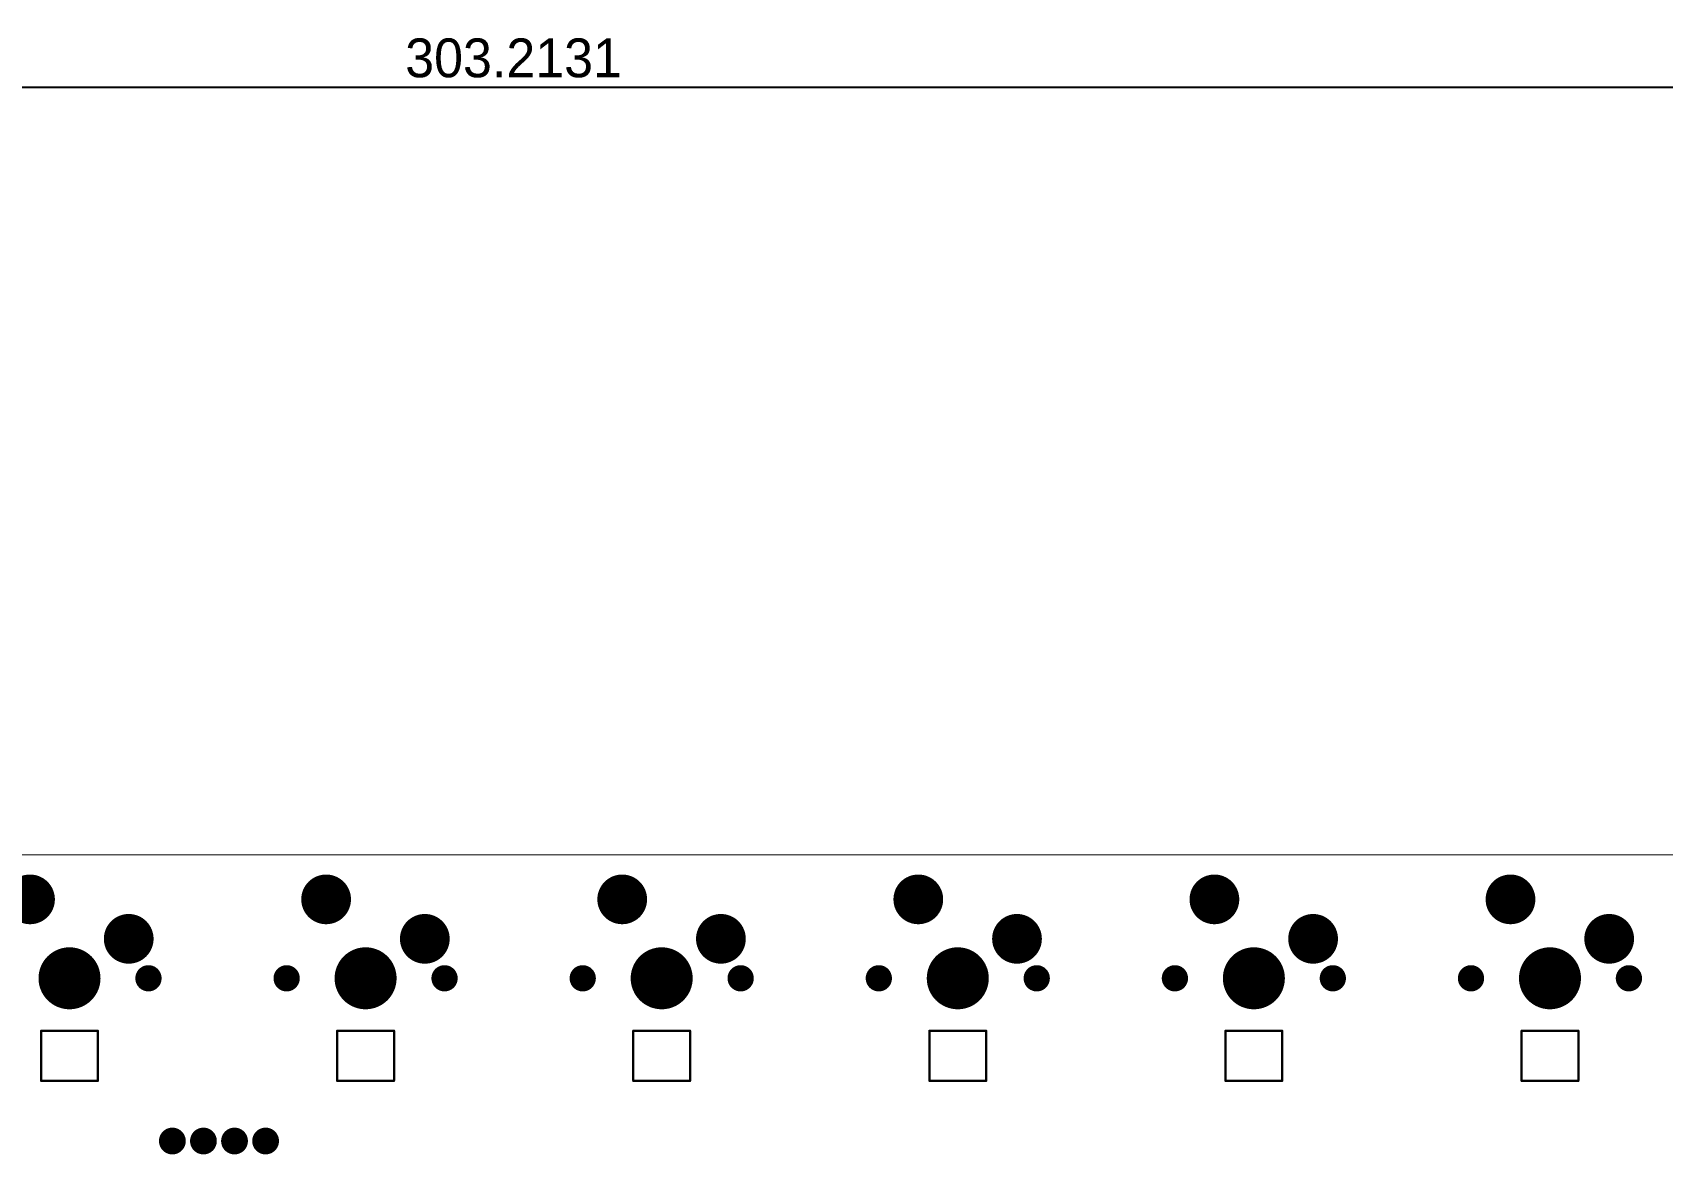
# Model space of a CAD drawing. Extents: x 590 to 906, y 793 to 938.
# Drawn here: x 710.5 to 815.4, y 865.8 to 938.5 of the extents above; entities that cross this region are included whole.
import ezdxf

# ---------------------------------------------------------------- set-up
doc = ezdxf.new("R2010")
doc.units = 0
doc.header["$MEASUREMENT"] = 0
doc.layers.get('0').update_dxf_attribs({"linetype": 'CONTINUOUS'})
doc.layers.get('Defpoints').update_dxf_attribs({"linetype": 'CONTINUOUS'})
for name, color, linetype in [('BOTTOMSOLDER', 6, 'CONTINUOUS'), ('KEEPOUTLAYER', 6, 'CONTINUOUS'), ('PADHOLELAYER', 156, 'CONTINUOUS')]:
    doc.layers.add(name, color=color, linetype=linetype)
doc.dimstyles.new('ISO-25', dxfattribs={"dimtxt": 2.5, "dimasz": 2.5, "dimexe": 1.25, "dimexo": 0.625, "dimtad": 1, "dimdec": 4, "dimdsep": 46, "dimtxsty": 'Standard', "dimcen": 2.5, "dimadec": 0, "dimazin": 0, "dimtfac": 1, "dimtdec": 4, "dimtmove": 2, "dimatfit": 3, "dimfxl": 1, "dimtolj": 1, "dimarcsym": 0})

# ---------------------------------------------------------------- blocks, each defined once
blk = doc.blocks.new('PH2_4P_1')
at = {"layer": 'BOTTOMSOLDER', "const_width": 0.864}
for points in [[(-3.37, -3.94, 1), (-2.51, -3.94, 1)], [(-1.37, -3.94, 1), (-0.51, -3.94, 1)], [(0.63, -3.94, 1), (1.49, -3.94, 1)], [(2.63, -3.94, 1), (3.49, -3.94, 1)]]:
    blk.add_lwpolyline(points, format="xyb", close=True, dxfattribs=at)
at = {"layer": 'PADHOLELAYER', "const_width": 0.381}
for points in [[(-3.13, -3.94, 1), (-2.75, -3.94, 1)], [(-1.13, -3.94, 1), (-0.75, -3.94, 1)], [(0.87, -3.94, 1), (1.25, -3.94, 1)], [(2.87, -3.94, 1), (3.25, -3.94, 1)]]:
    blk.add_lwpolyline(points, format="xyb", close=True, dxfattribs=at)
blk = doc.blocks.new('____48')
at = {"layer": 'BOTTOMSOLDER'}
for points, const_width in [([(-3.34, 5.08, 1), (-1.74, 5.08, 1)], 1.6), ([(3.01, 2.54, 1), (4.61, 2.54, 1)], 1.6), ([(-1, 0, 1), (1, 0, 1)], 1.99), ([(-5.5, 0, 1), (-4.66, 0, 1)], 0.85), ([(4.66, 0, 1), (5.5, 0, 1)], 0.85)]:
    blk.add_lwpolyline(points, format="xyb", close=True, dxfattribs=dict(at, const_width=const_width))
at = {"layer": 'PADHOLELAYER'}
for points, const_width in [([(-3.29, 5.08, 1), (-1.79, 5.08, 1)], 1.5), ([(3.06, 2.54, 1), (4.56, 2.54, 1)], 1.5), ([(-1, 0, 1), (1, 0, 1)], 1.99), ([(-5.5, 0, 1), (-4.66, 0, 1)], 0.85), ([(4.66, 0, 1), (5.5, 0, 1)], 0.85)]:
    blk.add_lwpolyline(points, format="xyb", close=True, dxfattribs=dict(at, const_width=const_width))
blk = doc.blocks.new('____49')
at = {"layer": 'BOTTOMSOLDER'}
for points, const_width in [([(-3.34, 5.08, 1), (-1.74, 5.08, 1)], 1.6), ([(3.01, 2.54, 1), (4.61, 2.54, 1)], 1.6), ([(-1, 0, 1), (1, 0, 1)], 1.99), ([(-5.5, 0, 1), (-4.66, 0, 1)], 0.85), ([(4.66, 0, 1), (5.5, 0, 1)], 0.85)]:
    blk.add_lwpolyline(points, format="xyb", close=True, dxfattribs=dict(at, const_width=const_width))
at = {"layer": 'PADHOLELAYER'}
for points, const_width in [([(-3.29, 5.08, 1), (-1.79, 5.08, 1)], 1.5), ([(3.06, 2.54, 1), (4.56, 2.54, 1)], 1.5), ([(-1, 0, 1), (1, 0, 1)], 1.99), ([(-5.5, 0, 1), (-4.66, 0, 1)], 0.85), ([(4.66, 0, 1), (5.5, 0, 1)], 0.85)]:
    blk.add_lwpolyline(points, format="xyb", close=True, dxfattribs=dict(at, const_width=const_width))
blk = doc.blocks.new('____50')
at = {"layer": 'BOTTOMSOLDER'}
for points, const_width in [([(-3.34, 5.08, 1), (-1.74, 5.08, 1)], 1.6), ([(3.01, 2.54, 1), (4.61, 2.54, 1)], 1.6), ([(-1, 0, 1), (1, 0, 1)], 1.99), ([(-5.5, 0, 1), (-4.66, 0, 1)], 0.85), ([(4.66, 0, 1), (5.5, 0, 1)], 0.85)]:
    blk.add_lwpolyline(points, format="xyb", close=True, dxfattribs=dict(at, const_width=const_width))
at = {"layer": 'PADHOLELAYER'}
for points, const_width in [([(-3.29, 5.08, 1), (-1.79, 5.08, 1)], 1.5), ([(3.06, 2.54, 1), (4.56, 2.54, 1)], 1.5), ([(-1, 0, 1), (1, 0, 1)], 1.99), ([(-5.5, 0, 1), (-4.66, 0, 1)], 0.85), ([(4.66, 0, 1), (5.5, 0, 1)], 0.85)]:
    blk.add_lwpolyline(points, format="xyb", close=True, dxfattribs=dict(at, const_width=const_width))
blk = doc.blocks.new('____51')
at = {"layer": 'BOTTOMSOLDER'}
for points, const_width in [([(-3.34, 5.08, 1), (-1.74, 5.08, 1)], 1.6), ([(3.01, 2.54, 1), (4.61, 2.54, 1)], 1.6), ([(-1, 0, 1), (1, 0, 1)], 1.99), ([(-5.5, 0, 1), (-4.66, 0, 1)], 0.85), ([(4.66, 0, 1), (5.5, 0, 1)], 0.85)]:
    blk.add_lwpolyline(points, format="xyb", close=True, dxfattribs=dict(at, const_width=const_width))
at = {"layer": 'PADHOLELAYER'}
for points, const_width in [([(-3.29, 5.08, 1), (-1.79, 5.08, 1)], 1.5), ([(3.06, 2.54, 1), (4.56, 2.54, 1)], 1.5), ([(-1, 0, 1), (1, 0, 1)], 1.99), ([(-5.5, 0, 1), (-4.66, 0, 1)], 0.85), ([(4.66, 0, 1), (5.5, 0, 1)], 0.85)]:
    blk.add_lwpolyline(points, format="xyb", close=True, dxfattribs=dict(at, const_width=const_width))
blk = doc.blocks.new('____52')
at = {"layer": 'BOTTOMSOLDER'}
for points, const_width in [([(-3.34, 5.08, 1), (-1.74, 5.08, 1)], 1.6), ([(3.01, 2.54, 1), (4.61, 2.54, 1)], 1.6), ([(-1, 0, 1), (1, 0, 1)], 1.99), ([(-5.5, 0, 1), (-4.66, 0, 1)], 0.85), ([(4.66, 0, 1), (5.5, 0, 1)], 0.85)]:
    blk.add_lwpolyline(points, format="xyb", close=True, dxfattribs=dict(at, const_width=const_width))
at = {"layer": 'PADHOLELAYER'}
for points, const_width in [([(-3.29, 5.08, 1), (-1.79, 5.08, 1)], 1.5), ([(3.06, 2.54, 1), (4.56, 2.54, 1)], 1.5), ([(-1, 0, 1), (1, 0, 1)], 1.99), ([(-5.5, 0, 1), (-4.66, 0, 1)], 0.85), ([(4.66, 0, 1), (5.5, 0, 1)], 0.85)]:
    blk.add_lwpolyline(points, format="xyb", close=True, dxfattribs=dict(at, const_width=const_width))
blk = doc.blocks.new('____53')
at = {"layer": 'BOTTOMSOLDER'}
for points, const_width in [([(-3.34, 5.08, 1), (-1.74, 5.08, 1)], 1.6), ([(3.01, 2.54, 1), (4.61, 2.54, 1)], 1.6), ([(-1, 0, 1), (1, 0, 1)], 1.99), ([(-5.5, 0, 1), (-4.66, 0, 1)], 0.85), ([(4.66, 0, 1), (5.5, 0, 1)], 0.85)]:
    blk.add_lwpolyline(points, format="xyb", close=True, dxfattribs=dict(at, const_width=const_width))
at = {"layer": 'PADHOLELAYER'}
for points, const_width in [([(-3.29, 5.08, 1), (-1.79, 5.08, 1)], 1.5), ([(3.06, 2.54, 1), (4.56, 2.54, 1)], 1.5), ([(-1, 0, 1), (1, 0, 1)], 1.99), ([(-5.5, 0, 1), (-4.66, 0, 1)], 0.85), ([(4.66, 0, 1), (5.5, 0, 1)], 0.85)]:
    blk.add_lwpolyline(points, format="xyb", close=True, dxfattribs=dict(at, const_width=const_width))
blk = doc.blocks.new('6028RGB_184')
at = {"layer": 'KEEPOUTLAYER', "const_width": 0.15}
for points in [[(-1.83, -1.6), (-1.83, 1.62)], [(-1.83, 1.62), (1.83, 1.62)], [(1.83, -1.6), (1.83, 1.62)], [(-1.83, -1.6), (1.83, -1.6)]]:
    blk.add_lwpolyline(points, dxfattribs=at)
at = {"layer": 'KEEPOUTLAYER', "const_width": 0.075}
for points in [[(-1.86, 1.62, 1), (-1.79, 1.62, 1)], [(-1.86, 1.62, 1), (-1.79, 1.62, 1)], [(1.79, 1.62, 1), (1.86, 1.62, 1)], [(1.79, 1.62, 1), (1.86, 1.62, 1)], [(-1.86, -1.6, 1), (-1.79, -1.6, 1)], [(-1.86, -1.6, 1), (-1.79, -1.6, 1)], [(1.79, -1.6, 1), (1.86, -1.6, 1)], [(1.79, -1.6, 1), (1.86, -1.6, 1)]]:
    blk.add_lwpolyline(points, format="xyb", close=True, dxfattribs=at)
blk = doc.blocks.new('6028RGB_185')
at = {"layer": 'KEEPOUTLAYER', "const_width": 0.15}
for points in [[(-1.83, 1.62), (1.83, 1.62)], [(-1.83, -1.6), (-1.83, 1.62)], [(1.83, -1.6), (1.83, 1.62)], [(-1.83, -1.6), (1.83, -1.6)]]:
    blk.add_lwpolyline(points, dxfattribs=at)
at = {"layer": 'KEEPOUTLAYER', "const_width": 0.075}
for points in [[(-1.86, 1.62, 1), (-1.79, 1.62, 1)], [(-1.86, 1.62, 1), (-1.79, 1.62, 1)], [(1.79, 1.62, 1), (1.86, 1.62, 1)], [(1.79, 1.62, 1), (1.86, 1.62, 1)], [(-1.86, -1.6, 1), (-1.79, -1.6, 1)], [(-1.86, -1.6, 1), (-1.79, -1.6, 1)], [(1.79, -1.6, 1), (1.86, -1.6, 1)], [(1.79, -1.6, 1), (1.86, -1.6, 1)]]:
    blk.add_lwpolyline(points, format="xyb", close=True, dxfattribs=at)
blk = doc.blocks.new('6028RGB_186')
at = {"layer": 'KEEPOUTLAYER', "const_width": 0.15}
for points in [[(-1.83, -1.6), (-1.83, 1.62)], [(-1.83, 1.62), (1.83, 1.62)], [(1.83, -1.6), (1.83, 1.62)], [(-1.83, -1.6), (1.83, -1.6)]]:
    blk.add_lwpolyline(points, dxfattribs=at)
at = {"layer": 'KEEPOUTLAYER', "const_width": 0.075}
for points in [[(-1.86, 1.62, 1), (-1.79, 1.62, 1)], [(-1.86, 1.62, 1), (-1.79, 1.62, 1)], [(1.79, 1.62, 1), (1.86, 1.62, 1)], [(1.79, 1.62, 1), (1.86, 1.62, 1)], [(-1.86, -1.6, 1), (-1.79, -1.6, 1)], [(-1.86, -1.6, 1), (-1.79, -1.6, 1)], [(1.79, -1.6, 1), (1.86, -1.6, 1)], [(1.79, -1.6, 1), (1.86, -1.6, 1)]]:
    blk.add_lwpolyline(points, format="xyb", close=True, dxfattribs=at)
blk = doc.blocks.new('6028RGB_187')
at = {"layer": 'KEEPOUTLAYER', "const_width": 0.15}
for points in [[(-1.83, 1.62), (1.83, 1.62)], [(-1.83, -1.6), (-1.83, 1.62)], [(1.83, -1.6), (1.83, 1.62)], [(-1.83, -1.6), (1.83, -1.6)]]:
    blk.add_lwpolyline(points, dxfattribs=at)
at = {"layer": 'KEEPOUTLAYER', "const_width": 0.075}
for points in [[(-1.86, 1.62, 1), (-1.79, 1.62, 1)], [(-1.86, 1.62, 1), (-1.79, 1.62, 1)], [(1.79, 1.62, 1), (1.86, 1.62, 1)], [(1.79, 1.62, 1), (1.86, 1.62, 1)], [(-1.86, -1.6, 1), (-1.79, -1.6, 1)], [(-1.86, -1.6, 1), (-1.79, -1.6, 1)], [(1.79, -1.6, 1), (1.86, -1.6, 1)], [(1.79, -1.6, 1), (1.86, -1.6, 1)]]:
    blk.add_lwpolyline(points, format="xyb", close=True, dxfattribs=at)
blk = doc.blocks.new('6028RGB_188')
at = {"layer": 'KEEPOUTLAYER', "const_width": 0.15}
for points in [[(-1.83, -1.6), (-1.83, 1.62)], [(-1.83, 1.62), (1.83, 1.62)], [(1.83, -1.6), (1.83, 1.62)], [(-1.83, -1.6), (1.83, -1.6)]]:
    blk.add_lwpolyline(points, dxfattribs=at)
at = {"layer": 'KEEPOUTLAYER', "const_width": 0.075}
for points in [[(-1.86, 1.62, 1), (-1.79, 1.62, 1)], [(-1.86, 1.62, 1), (-1.79, 1.62, 1)], [(1.79, 1.62, 1), (1.86, 1.62, 1)], [(1.79, 1.62, 1), (1.86, 1.62, 1)], [(-1.86, -1.6, 1), (-1.79, -1.6, 1)], [(-1.86, -1.6, 1), (-1.79, -1.6, 1)], [(1.79, -1.6, 1), (1.86, -1.6, 1)], [(1.79, -1.6, 1), (1.86, -1.6, 1)]]:
    blk.add_lwpolyline(points, format="xyb", close=True, dxfattribs=at)
blk = doc.blocks.new('6028RGB_193')
at = {"layer": 'KEEPOUTLAYER', "const_width": 0.15}
for points in [[(-1.83, 1.62), (1.83, 1.62)], [(-1.83, -1.6), (-1.83, 1.62)], [(1.83, -1.6), (1.83, 1.62)], [(-1.83, -1.6), (1.83, -1.6)]]:
    blk.add_lwpolyline(points, dxfattribs=at)
at = {"layer": 'KEEPOUTLAYER', "const_width": 0.075}
for points in [[(-1.86, 1.62, 1), (-1.79, 1.62, 1)], [(-1.86, 1.62, 1), (-1.79, 1.62, 1)], [(1.79, 1.62, 1), (1.86, 1.62, 1)], [(1.79, 1.62, 1), (1.86, 1.62, 1)], [(-1.86, -1.6, 1), (-1.79, -1.6, 1)], [(-1.86, -1.6, 1), (-1.79, -1.6, 1)], [(1.79, -1.6, 1), (1.86, -1.6, 1)], [(1.79, -1.6, 1), (1.86, -1.6, 1)]]:
    blk.add_lwpolyline(points, format="xyb", close=True, dxfattribs=at)
blk = doc.blocks.new('*D246')
at = {"color": 0, "lineweight": -2, "transparency": 16777216}
for p, q in [((589.84, 852.57), (589.84, 936.21)), ((893.05, 845.21), (893.05, 936.21)), ((592.34, 934.96), (890.55, 934.96))]:
    blk.add_line(p, q, dxfattribs=at)
at = {"color": 0, "transparency": 16777216}
for points in [[(592.34, 935.38), (592.34, 934.54), (589.84, 934.96)], [(890.55, 935.38), (890.55, 934.54), (893.05, 934.96)]]:
    blk.add_solid(points, dxfattribs=at)
at = {"layer": 'Defpoints', "color": 0, "transparency": 16777216}
for p in [(893.05, 934.96), (589.84, 851.95), (893.05, 844.58)]:
    blk.add_point(p, dxfattribs=at)
at = {"color": 0, "transparency": 16777216, "insert": (741.44, 936.83), "char_height": 2.5, "attachment_point": 5}
blk.add_mtext('\\A1;303.2131', dxfattribs=at)

msp = doc.modelspace()

# ---------------------------------------------------------------- linework, layer by layer
at = {"layer": 'KEEPOUTLAYER', "const_width": 0.0635}
for points in [[(592.21947, 885.53927), (747.79478, 885.53927)], [(747.79478, 885.53927), (868.04814, 885.53927)]]:
    msp.add_lwpolyline(points, dxfattribs=at)
at = {"layer": 'KEEPOUTLAYER', "const_width": 0.03175}
msp.add_lwpolyline([(747.7789, 885.53927, 1), (747.81065, 885.53927, 1)], format="xyb", close=True, dxfattribs=at)
msp.add_lwpolyline([(747.7789, 885.53927, 1), (747.81065, 885.53927, 1)], format="xyb", close=True, dxfattribs=at)

# ---------------------------------------------------------------- block references
for name, p in [('____53', (712.87005, 877.60175)), ('____52', (731.92005, 877.60175)), ('____51', (750.97005, 877.60175)), ('____50', (770.02005, 877.60175)), ('____49', (789.07005, 877.60175)), ('____48', (808.12005, 877.60175)), ('6028RGB_193', (712.87005, 872.60175)), ('6028RGB_184', (731.92005, 872.60175)), ('6028RGB_185', (750.97005, 872.60175)), ('6028RGB_186', (770.02005, 872.60175)), ('6028RGB_187', (789.07005, 872.60175)), ('6028RGB_188', (808.12005, 872.60175)), ('PH2_4P_1', (722.4268, 871.0676))]:
    msp.add_blockref(name, p)

# ---------------------------------------------------------------- dimensions: what is measured, and where the dimension line sits
dim = msp.add_linear_dim(base=(893.05132, 934.95929), p1=(589.83821, 851.94774), p2=(893.05132, 844.58175), dimstyle='ISO-25', override={"dimtmove": 0, "dimtzin": 0})
dim.commit()
dim.dimension.update_dxf_attribs({"geometry": '*D246', "text_midpoint": (741.44476, 936.83429)})

doc.saveas('drawing.dxf')
